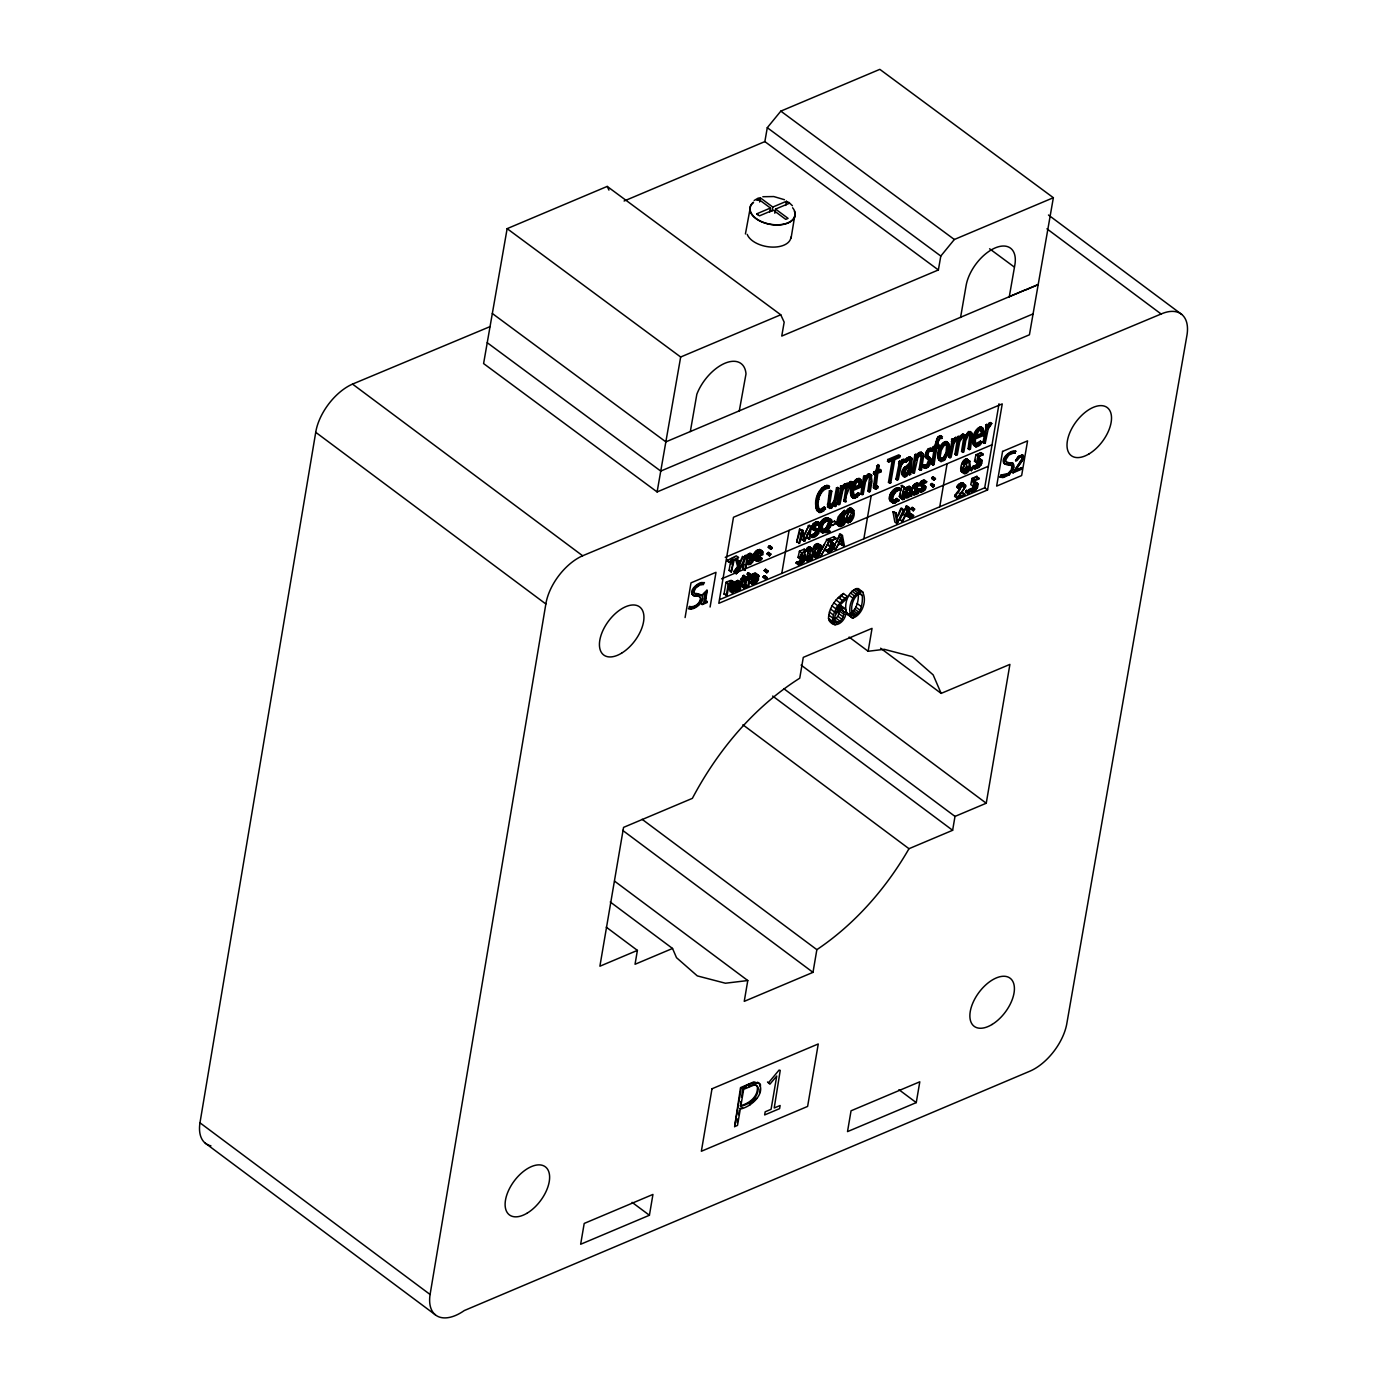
<?xml version="1.0" encoding="UTF-8"?>
<svg xmlns="http://www.w3.org/2000/svg" width="1387" height="1387" viewBox="0 0 1387 1387"><rect width="100%" height="100%" fill="white"/><g stroke="black" fill="none" stroke-linecap="round" stroke-linejoin="round"><path stroke-width="1.5" d="M740.069 1105.786C748.807 1103.861 758.325 1096.736 757.371 1086.871L755.898 1084.981L752.968 1084.703L756.608 1085.501L758.065 1087.391C759.036 1097.256 749.5 1104.381 740.779 1106.306L740.797 1101.538M982.239 460.779L978.476 458.005L981.649 459.912L981.996 463.223L978.858 467.54L974.593 468.737L972.374 467.09L977.61 464.004L978.546 459.27M804.911 556.239L800.611 554.627L804.911 556.239L805.448 558.493L803.732 562.099L800.507 564.578L798.236 564.682L796.017 563.018L796.537 562.082L799.831 561.198L802.31 557.262L804.512 558.909L802.033 562.845L798.236 564.682M835.113 544.606L831.454 541.849L835.113 544.606L834.038 548.749L828.837 552.442L825.698 550.535L829.495 548.697L831.975 544.762L834.176 545.299C834.662 549.183 829.131 553.881 826.219 549.599M975.911 484.011L974.472 481.514L978.13 484.271L977.54 487.53L974.922 490.738L971.854 492.09L968.715 490.2L973.639 487.288L974.524 482.728L977.194 484.965C977.679 488.848 972.131 493.547 969.218 489.264M832.113 505.666L834.107 502.354L833.986 505.614L835.217 506.532L836.361 505.666L838.875 488.172L836.534 487.721L834.02 500.932L830.397 505.596L828.698 504.712L828.906 499.857M1022.202 457.831L1021.803 456.202L1022.046 459.444L1013.047 472.811L1022.496 458.039M841.285 487.062L841.302 485.71L837.609 503.741L838.858 504.677L839.967 504.192L842.811 490.426L846.399 484.739L843.643 484.583L841.007 489.108L841.285 487.062L842.516 487.981L842.256 490.027L840.158 488.415M842.516 487.981L841.302 485.71M847.526 483.075L848.48 487.409C859.385 471.025 842.013 498.661 846.191 501.574L843.833 501.123L846.573 483.474L848.757 484.011L848.757 485.363M899.608 462.46L899.626 461.108L895.933 479.139L897.181 480.058L898.291 479.59L901.134 465.824L904.723 460.137L901.966 459.981L899.331 464.506L899.608 462.46L900.856 463.379L900.579 465.425L904.723 460.137M900.856 463.379L899.626 461.108M916.946 488.987L913.062 485.814L913.721 484.791L917.743 482.971L919.945 484.635L919.425 485.623C911.086 486.56 925.51 493.703 913.565 494.743L911.363 493.096L914.813 492.125L916.564 490.096M923.707 486.126L921.974 484.444L924.175 486.091C928.614 486.768 923.291 493.061 920.344 491.882L918.142 490.235L922.112 488.016L922.823 486.022M952.401 440.182L952.401 438.829L948.725 456.878L949.956 457.797L951.083 457.329L953.927 443.545L957.515 437.859L954.759 437.72L952.123 442.245L952.401 440.182L953.632 441.118L953.354 443.164L951.274 441.534M953.632 441.118L952.401 438.829M986.642 425.74L986.642 424.387L982.967 442.418L984.198 443.355L985.307 442.869L988.168 429.103L991.757 423.416L989 423.26L986.365 427.785L986.642 425.74L987.873 426.659L987.596 428.722L991.757 423.416M987.873 426.659L986.642 424.387M689.426 606.535C694.54 608.824 701.267 603.449 700.903 597.936L699.1 596.393L694.298 595.855L698.615 596.029L700.418 597.572C700.712 603.033 694.644 607.801 689.426 606.535C688.854 613.695 705.498 603.206 702.602 596.462C699.811 592.058 686.357 593.237 701.77 595.058M1012.839 463.241L1014.122 467.28L1009.095 474.909L1012.805 469.5L1013.672 464.645L1012.839 463.241L1007.083 462.443L1005.176 460.935C1004.899 456.011 1010.551 451.954 1015.024 453.168C1016.082 446.735 1000.842 456.462 1003.494 462.391C1004.396 466.24 1020.208 465.945 1004.292 463.709M818.365 532.4C818.278 529.019 812.262 531.897 811.499 527.91L812.869 524.182L815.591 522.171L818.105 521.72L820.306 523.367L819.769 524.355C814.828 523.714 812.435 531.238 818.85 529.973L818.833 533.336L814.81 537.064L811.828 537.445L809.627 535.798L814.082 533.822L816.163 530.753L818.365 532.4L816.284 535.469L813.545 536.578L810.164 534.741M859.541 493.599L855.918 496.251L852.155 494.57L854.687 495.315L858.31 492.68L859.541 493.599L857.443 496.962L853.594 498.297C846.937 493.772 851.895 479.902 859.021 478.411L861.5 481.67L861.154 487.097L853.178 490.461L851.947 489.542M852.866 497.864C850.162 491.778 853.196 480.89 860.269 479.33L861.5 481.67M981.701 442.072L978.078 444.707L975.321 443.961L980.453 441.135L981.701 442.072L979.586 445.435L975.737 446.77C969.097 442.21 974.038 428.375 981.181 426.884L983.712 431.6L983.314 435.57L975.321 438.933L974.09 438.015M975.737 446.77C971.403 441.395 975.442 429.259 982.412 427.803L983.712 431.6M751.251 582.869L753.557 576.819L756.713 574.877L758.481 575.258L758.446 579.835L755.221 583.684L752.274 584.308L749.049 581.222L752.274 584.308M1000.998 475.1L1008.141 473.452L1011.279 469.846L1011.99 466.119L1011.764 470.21L1008.626 473.817L1003.633 475.81L1000.998 475.1L1000.01 477.041L1002.87 477.613L1009.095 474.909M754.701 574.079L757.735 576.108L758.152 578.362L755.759 582.523L753.366 583.528L751.165 581.881L754.649 579.679L755.534 574.461M762.209 554.211L759.452 550.57L762.209 554.211L756.47 556.638L758.741 553.084L761.966 552.546M845.429 518.253L843.244 518.062L840.435 520.541L846.555 512.791L844.388 510.416L838.372 516.848L837.02 524.338C840.418 529.661 846.607 523.731 845.897 519.275L842.308 516.155L843.695 517.628L843.157 520.766M825.473 507.885L823.687 511.092L819.18 512.462C811.204 505.614 817.567 485.918 828.212 485.502L829.461 486.421L828.819 488.241C819.717 488.484 815.383 503.984 820.029 510.607L825.473 507.885L824.242 506.948L819.682 509.827L817.446 508.179L818.694 509.098M819.18 512.462C813.632 504.712 818.919 486.872 829.461 486.421M912.143 458.629L909.993 456.808L904.948 459.374L906.006 462.114L907.948 458.889L911.224 457.727L912.143 458.629L910.635 474.371L908.329 474.233L908.433 471.528L907.497 473.14M909.577 475.169L909.664 472.464L907.792 471.147L909.525 464.766M838.65 523.922L841.614 522.015L842.707 518.357L844.908 520.004L842.915 524.702L840.851 525.569L837.939 523.575L840.851 525.569M754.112 556.672C754.736 560.14 750.506 566.884 746.813 564.006L744.854 570.404L742.652 568.757L744.819 555.598L748.425 557.383L752.552 555.008L754.112 556.672L749.639 553.413L745.46 556.776L745.686 555.233M835.217 506.532L835.355 503.273L831.073 508.37L827.554 506.498L829.426 490.721L831.784 491.171L829.807 503.706L830.536 506.567L831.628 506.515L835.251 501.869L837.765 488.64L838.875 488.172M839.672 526.366C837.072 521.165 842.36 514.976 846.607 512.063M838.181 622.642L834.124 619.625L837.956 616.331L840.071 609.118L844.111 612.135L843.279 616.938L840.262 621.341L836.396 622.954L835.061 622.243C832.824 617.371 837.002 610.453 842.256 609.76L844.111 612.135M908.658 493.512L910.86 495.159L910.167 496.061L907.705 497.864L905.555 497.448C904.012 492.697 913.929 492.576 910.86 488.9L907.081 490.807L904.913 488.276L909.092 486.282L912.161 488.224L911.831 495.905L907.948 494.413M907.081 490.807L908.554 488.987L912.161 488.224M734.954 591.694C732.007 587.204 742.392 586.406 739.548 583.008L735.994 584.811L733.792 583.147L737.763 580.425L740.762 582.367L740.433 589.77L739.618 590.273L739.531 589.024L735.665 591.833L732.735 590.047M735.994 584.811L737.381 583.06L740.762 582.367M749.569 563.833L747.35 562.186L749.743 560.192L751.026 555.667L753.228 557.314L751.945 561.839L749.569 563.833L747.194 563.07L747.836 559.134L750.766 556.256L753.228 557.314M930.192 457.779L927.972 456.392C933.954 458.334 930.174 467.852 925.164 468.355L922.754 466.934L923.482 465.078L926.741 464.784L928.701 459.981L925.389 457.155L925.753 452.578L927.868 449.163L931.492 448.417M923.482 465.078L925.84 466.483L928.839 464.766L929.931 460.9L927.886 458.542M828.507 618.359C828.785 608.286 835.217 598.976 843.435 593.515L847.492 596.531L847.353 597.988L840.973 604.091L835.72 612.985L841.042 608.234L845.134 608.72C849.503 617.198 836.257 631.657 829.287 620.665L828.507 618.359L832.564 621.376L834.159 624.479M832.564 621.376C832.841 611.303 839.256 601.993 847.492 596.531M743.137 578.119L745.339 579.766L745.842 576.784L743.64 575.137L740.589 579.922L742.791 581.569L744.334 580.91L744.091 588.227L746.206 586.597L744.004 584.95M904.549 477.076L902.486 475.585C898.325 467.194 912.906 465.72 909.335 458.629L908.086 458.681L910.583 459.548C914.137 466.639 899.556 468.13 903.717 476.521L906.734 476.278L909.664 472.464M735.665 591.833L732.319 589.527C730.914 585.037 740.086 584.794 737.347 581.361L733.792 583.147M744.091 588.227L741.351 586.216L741.82 581.014M929.117 459.478L926.62 458.074L926.984 453.497L929.099 450.099L932.723 449.336L931.977 451.208L930.036 450.862L928.458 452.353L927.799 456.444M854.409 496.425L853.178 490.461M976.569 444.898L974.315 443.042L975.546 443.961L975.321 438.933M839.378 516.571L844.388 510.416M929.117 462.669L928.961 456.86M899.383 496.269L901.949 485.259L904.168 486.906L902.538 496.841L903.977 499.389L902.243 499.441L899.383 496.269L902.243 499.441M901.585 497.916L904.168 486.906M903.422 471.528L904.532 473.903C907.358 477.978 911.224 468.442 910.756 465.703L906.561 468.511L904.532 473.903M844.44 518.201C842.152 512.531 853.508 502.094 851.774 513.173M940.785 461.507C934.231 456.878 939.103 442.713 946.489 441.603L948.049 444.135L947.928 448.989L949.159 449.925L948.205 453.688L944.772 459.825L940.785 461.507C936.606 456.046 940.507 443.597 947.72 442.522L949.297 445.054L949.159 449.925M946.974 444.325L943.923 445.608L941.201 450.532L940.195 456.479L941.53 459.721L944.564 458.438L947.304 453.48L948.309 447.533L945.726 443.407L947.91 445.435M940.577 458.594L939.346 457.675L940.282 458.802L943.333 457.519L946.055 452.561L946.68 444.516M804.113 556.88C809.436 529.036 821.017 569.849 804.356 558.441L807.407 561.267M840.349 486.109L841.58 487.028L838.858 504.677M846.573 483.474L847.821 484.41L845.082 502.042M843.435 593.515L840.054 597.641M860.373 485.935L859.142 485.017L858.813 480.682L860.356 482.399L860.373 485.935L853.508 488.831L856.611 482.329L860.044 481.601M898.672 461.507L899.903 462.426L897.181 480.058M951.465 439.228L952.696 440.147L949.956 457.797M982.516 434.408L981.285 433.49L980.956 429.138L982.516 430.872L982.516 434.408L975.65 437.304L978.754 430.802L982.187 430.074M985.689 424.786L986.937 425.705L984.198 443.355M742.045 584.915L742.704 580.633M758.152 558.233L759.747 556.326L761.879 558.805C758.758 565.688 747.766 553.76 757.111 561.111M961.815 466.708L961.815 469.864M805.032 556.222L805.188 554.557M761.966 557.973L757.718 560.088L756.279 558.926L756.279 557.453L762.954 554.644C763.7 546.114 751.91 556.43 755.95 560.729M869.146 491.882L870.273 491.414L871.99 481.324L871.123 474.683L868.47 475.533L865.627 479.833L864.396 478.914L864.708 475.828L863.633 476.278L860.807 493.963L863.165 494.413L865.575 481.532L867.829 477.579L870.238 476.521L871.157 479.087L869.146 491.882L867.915 490.963L869.701 476.4L870.949 477.336M865.627 479.833L865.939 476.764L864.708 475.828M894.84 503.134C884.23 502.285 891.13 487.166 898.915 487.669L901.134 489.316L900.7 490.287C892.344 488.761 889.032 508.058 899.019 500.1L896.817 498.453C893.817 501.817 887.559 498.904 894.84 503.134L899.019 500.1M893.055 503.048C888.547 498.21 895.17 489.316 901.134 489.316M922.182 455.716L920.257 455.04L917.847 457.745L914.414 472.794L912.057 472.343L914.883 454.659L915.94 454.225L915.628 457.294L918.471 452.994L921.124 452.145L923.291 454.069L923.586 456.288L921.505 469.794L920.379 470.262L919.148 469.343L921.159 456.548L920.24 453.982L922.39 457.467L920.379 470.262M915.94 454.225L917.171 455.144L916.859 458.213L919.72 453.913L922.355 453.064L923.291 454.069M958.521 439.194L959.752 440.112L960.064 437.044L958.833 436.125L957.776 436.576L954.949 454.242L956.18 455.161L957.307 454.693L959.717 441.812L961.937 437.876L964.121 436.87L964.867 439.194L962.769 452.387L961.52 451.468L963.636 438.275L962.873 435.951L964.121 436.87M874.035 488.397L876.671 487.253L876.844 485.693L878.075 486.612L876.307 489.299L873.446 487.409L875.405 472.811M821.988 531.377C813.58 530.181 823.531 513.363 829.287 519.033M829.894 531.204L829.391 532.313C802.137 535.746 846.122 501.713 826.756 531.828L829.894 531.204L825.889 528.152L821.555 530.458L823.774 532.105C844.076 521.044 815.989 514.56 823.774 532.105M825.889 528.152L828.559 522.726L827.467 518.859M875.266 489.316L874.556 486.75L876.636 473.73L874.694 474.562L873.446 473.643L873.723 472.013L875.682 471.199L877.867 464.506L879.098 465.425L878.04 471.649L876.792 470.713L877.503 466.569M971.455 432.397L968.958 433.16L965.924 437.911L964.693 436.992L968.872 431.53L972.252 433.611L970.467 449.145L969.34 449.613L968.109 448.695L969.929 434.322L969.322 433.316L967.138 434.183L971.16 435.241L969.34 449.613M803.298 536.457L809.228 525.084L811.43 526.731L809.21 539.214L807.009 537.567L807.459 533.284M809.21 539.214L810.372 528.534L804.807 541.069L801.963 539.682L800.871 534.03M829.617 508.509L828.975 501.609L830.674 491.639L831.784 491.171M878.075 486.612C875.873 489.143 873.394 485.398 874.677 483.196M876.099 487.496L877.763 473.262L880.901 471.944L881.161 470.314L879.93 469.395L876.792 470.713M858.31 492.68L859.333 495.28M980.453 441.135L981.493 443.753M865.939 476.764L864.881 477.197L862.055 494.882M900.527 493.581L900.562 496.702L903.977 499.389M917.171 455.144L916.113 455.595L913.287 473.262M960.064 437.044L959.006 437.494L956.18 455.161M748.425 557.383L747.68 558.424L747.905 556.88L747.038 557.245L744.854 570.404M791.093 238.079L794.942 214.673M210.928 1145.835A42.876 23.475 -53.3 0 1 199.971 1122.811L315.733 432.311A42.876 23.475 -53.3 0 1 352.523 384.095L490.166 326.569M430.091 1294.487L545.854 603.986A42.876 23.475 -53.3 0 1 582.644 555.771L1161.127 313.999A42.876 23.475 -53.3 0 1 1187.029 334.804L1066.95 1022.843A42.876 23.475 -53.3 0 1 1030.177 1071.059L464.281 1310.559A42.876 23.475 -53.3 0 1 430.091 1294.487L199.971 1122.811M685.091 617.562L691.003 582.852L716.004 572.311L710.092 607.021M606.258 927.157L637.396 950.39L635.038 964.277L672.539 948.465L676.509 957.671L697.297 975.893L725.418 983.227L747.784 980.54L744.247 1001.362L812.99 972.356L816.856 949.662C854.895 924.106 886.189 888.304 908.988 848.705L952.626 830.293L955.002 816.406L986.244 803.229L1009.909 664.39L941.149 693.396L880.589 648.214M701.943 604.368L703.989 602.582L705.792 592.006L704.319 602.808L701.943 604.368L706.867 601.369L707.023 602.599L702.273 604.611M707.179 601.611L704.995 602.149L706.902 590.203M705.307 602.391L707.214 590.446L703.174 594.139L703.937 594.832L706.104 592.232M730.706 560.799L729.077 570.438L731.278 572.085L734.156 560.123L738.508 557.487L736.306 555.84L726.823 560.643L729.025 562.29L733.255 560.504L731.036 558.857M729.025 562.29L738.508 557.487M732.232 593.22L731.868 589.579L730.689 588.903L728.054 589.926L727.117 595.387L724.031 594.104L726.042 582.297C738.335 576.142 731.244 587.932 733.099 592.856L730.03 591.573L730.013 589.371M730.966 564.266L731.625 560.4M726.233 595.751L728.244 583.944L732.457 582.107L734.26 582.817M731.278 572.085L733.255 560.504M737.971 583.268L740.19 584.915L737.849 583.338M740.034 585.782C731.105 589.198 739.098 593.809 740.034 585.782L737.832 584.135M744.264 564.353L742.652 568.757M742.791 581.569L745.842 576.784M745.669 584.967L748.009 576.073L750.211 577.72L748.755 586.25L745.669 584.967L748.755 586.25M747.662 579.506L745.599 577.079L747.662 579.506L745.2 580.546L744.247 586.562L746.206 586.597M747.87 586.632L749.327 578.084L753.557 574.322M649.411 1215.255L652.948 1194.432L584.204 1223.438L580.65 1244.26L649.411 1215.255L632.108 1202.356M781.783 573.42L789.099 530.371M829.565 496.009L830.553 490.235M836.673 492.992L837.644 487.253M830.206 523.766L832.408 525.413L836.76 522.778L834.541 521.131L831.749 522.31M834.402 521.997L834.541 521.131M839.378 499.441L840.037 495.61M759.712 1083.663L753.852 1081.877L740.502 1087.651L734.642 1126.625L737.52 1125.412L740.294 1109.08C750.575 1107.034 765.745 1094.256 759.018 1083.143L760.648 1085.119M836.76 522.778L832.408 525.413M734.642 1126.625L741.195 1088.171L749.795 1083.784L758.238 1082.727L757.545 1082.207M844.874 485.537L845.168 483.82M737.173 1122.846L737.867 1118.772M738.56 1114.68L739.254 1110.606M741.525 1097.29L742.964 1088.795L746.691 1086.975M740.779 1106.306L743.675 1089.315L753.661 1085.223M843.833 501.123L845.619 496.823M862.853 488.103L863.46 484.514M869.718 486.456L870.412 482.416M863.858 538.78L871.192 495.748M874.694 474.562L873.723 472.013M875.284 479.59L876.22 474.146M873.446 473.643L876.913 472.117L879.098 465.425M879.93 469.395L880.901 471.944M889.708 483.213L893.644 460.051L888.599 462.183L887.645 459.548L898.828 454.832L900.059 455.751L899.764 457.485L894.736 459.6L890.801 482.745L889.708 483.213L888.478 482.295L892.413 459.132M888.599 462.183L887.645 459.548M890.645 475.516L891.356 471.303M941.149 693.396L933.156 674.88L912.369 656.658L884.247 649.324L868.141 651.266L872.042 628.363L803.281 657.369L799.744 678.191C753.765 707.249 717.668 750.54 692.373 798.357L623.561 827.38L599.895 966.219L637.396 950.39M903.492 459.201L900.804 463.05M911.103 493.564L911.398 491.778C908.606 491.275 903.96 498.731 908.832 496.494C913.339 493.859 908.416 490.166 906.613 494.847L908.832 496.494M920.951 464.836L921.991 458.785M934.405 447.914L931.648 464.073L932.896 464.992L935.636 448.833L934.006 449.527L933.052 446.995C937.283 445.435 934.959 434.998 941.218 435.917M933.815 457.537L934.491 453.497M932.775 448.608C937.387 448.903 939.45 431.929 941.894 438.431L940.594 438.465C936.971 439.194 938.843 448.192 935.809 445.816M932.896 464.992L934.006 464.524L936.762 448.365L939.571 447.186L938.618 444.638L939.571 447.186M939.762 506.758L947.096 463.726M950.164 454.485L950.823 450.654M957.29 446.597L957.897 443.008M962.647 451L963.289 447.238M990.509 422.498L990.214 424.214L989 423.26M719.922 599.513L984.701 487.808L999.021 403.773M987.579 489.94L1002.246 403.877L733.48 517.264L718.813 603.328L987.579 489.94L984.701 487.808M916.252 1102.613L919.806 1081.791L851.046 1110.796L847.509 1131.619L916.252 1102.613L898.949 1089.697M960.567 317.467L966.132 285.41A33.635 18.326 -53.6 0 1 995.294 247.874A33.635 18.326 -53.6 0 1 1014.851 264.969L1009.251 296.922M1053.357 197.717L954.343 239.5L940.802 256.058L938.375 269.962L781.748 336.087L784.175 322.165L780.742 314.78L607.211 186.413L507.139 228.647L483.595 363.567L657.109 491.934L1029.431 334.787L1053.357 197.717L879.826 69.35L780.829 111.133L767.288 127.691L764.861 141.595L624.098 201.011M657.109 491.934L680.67 357.014L780.742 314.78M492.333 313.497L665.864 441.864L690.327 431.548L696.846 394.22A35.056 19.193 -53.3 0 1 725.124 363.169A35.056 19.193 -53.3 0 1 745.998 373.901L739.288 410.864M759.608 201.982L760.336 197.838L757.995 198.826L770.444 208.033L769.733 212.176M772.056 211.188L772.784 207.062L786.446 201.288L787.868 202.346M774.813 213.234L775.541 209.09L789.203 203.334L786.446 201.288L785.718 205.432M690.327 431.548L1038.204 284.456M745.426 233.952L750.124 208.483M804.512 558.909L804.044 557.21L800.247 559.065L798.045 557.418L799.415 551.194L804.217 549.165L808.014 551.974L806.558 560.105M800.247 559.065L801.634 552.841L806.436 550.83L802.327 553.448L801.513 557.071L802.83 556.274M834.176 546.409L831.975 544.762L829.929 546.582L827.71 544.918L829.097 538.711L833.899 536.682L836.101 538.329L831.992 540.947L831.194 544.571L834.575 543.756M829.929 546.582L831.298 540.358L836.101 538.329M976.725 484.375L972.946 486.23L970.727 484.583L972.096 478.376L976.916 476.348L978.806 479.018L975.009 480.613L974.194 484.236L976.691 483.161L978.13 484.271M972.946 486.23L974.315 480.023L979.118 477.995M972.928 466.101C975.98 470.453 981.736 465.529 981.25 461.524L978.979 461.073L976.725 462.877L974.506 461.23L975.945 454.763L981.06 452.613L983.262 454.26L978.893 457.017L978.06 460.796L981.649 459.912M971.992 482.589L972.807 478.966L976.916 476.348M976.725 462.877L978.147 456.41L983.262 454.26M804.183 541.329L802.345 531.914L799.762 543.201L796.658 541.918L799.571 529.14L802.882 530.337L804.703 539.924L811.43 526.731M798.877 543.565L801.79 530.788L802.882 530.337M799.71 532.14L796.658 541.918M819.821 526.401L821.711 521.963M808.742 547.206C813.996 548.975 812.851 554.904 810.719 558.597C810.199 562.533 803.038 557.747 806.783 558.649C810.736 557.418 812.071 543.981 806.887 549.703M817.845 557.245C804.183 554.263 831.801 532.053 817.845 557.245L814.949 555.216L817.862 550.795L818.347 545.576L820.567 547.224C819.145 569.103 809.28 546.114 820.567 547.224M848.896 521.789C844.562 519.934 853.751 514.906 850.872 509.965L853.092 511.612C851.635 534.394 841.094 510.503 853.092 511.612M962.439 470.973L965.924 468.147L967.12 460.917L969.34 462.565C967.883 485.346 957.342 461.472 969.34 462.565M855.155 615.707L851.115 612.69C857.305 608.46 858.83 599.617 858.276 592.613L862.315 595.63C862.766 602.652 861.431 613.123 853.959 615.984L850.3 613.678M819.197 548.663C811.378 571.097 808.881 536.214 821 545.663M939.97 449.613L939.19 452.699L940.438 453.618M760.128 1088.986L760.059 1092.505M904.549 496.477L903.353 495.8C903.128 492.212 908.658 487.166 911.571 490.738M730.377 587.03L729.51 586.441L732.111 582.471M803.905 550.188L804.217 549.165M833.57 537.705L833.899 536.682M1022.895 458.82L1023.346 456.011L1022.306 460.796L1014.833 470.904L1023.207 459.045M976.691 455.369L981.06 452.613M913.062 485.814C912.559 489.628 923.551 491.778 914.068 493.755L911.866 492.108L914.657 491.449L916.044 488.883M916.478 483.855L913.842 485.693L920.847 490.894C928.007 489.923 923.395 486.265 919.494 484.704L921.436 481.029L924.505 480.127L926.724 481.774L922.823 484.479L924.175 486.091M693.881 607.818L698.407 604.819L702.568 598.733M727.984 586.666L731.244 582.956L730.793 581.413L728.574 581.76M732.995 583.06L729.007 584.326L728.175 589.146L733.099 585.73L733.446 583.598L730.793 581.413M920.396 483.474L923.257 480.994M694.748 593.723L693.621 592.388C693.379 587.117 698.892 584.048 703.469 584.603C704.527 578.188 689.287 587.915 691.94 593.844L693.223 595.508L691.94 593.844M693.621 592.388L695.58 588.209L699.585 585.21M1013.325 463.605L1006.321 462.27L1005.644 459.912L1008.921 455.023L1013.221 453.15M812.401 526.384L816.562 522.708M1012.753 472.586L1022.236 467.766L1021.803 469.135L1013.047 472.811M915.229 489.698L915.923 486.438L919.945 484.635M921.696 486.352L923.655 482.676L926.724 481.774M692.425 594.208C692.13 588.001 698.441 582.523 704.475 582.783M1004.777 464.073L1003.997 462.755C1003.685 456.548 1010.013 451.07 1016.03 451.347M814.152 530.267L815.088 525.829L820.306 523.367M962.023 486.005L962.387 484.947L964.901 486.82L964.537 487.895L957.117 498.262L954.603 496.39L955.175 494.847L962.023 486.005L964.537 487.895M961.954 493.287L962.318 492.246L964.832 494.119L964.485 495.159L957.117 498.262M899.903 464.905L899.071 467.28L900.319 468.199M762.642 551.523C759.088 546.617 753.574 552.217 753.124 556.378L755.343 558.025M738.855 589.891L736.15 588.036L737.537 585.834L739.756 587.481M890.645 495.419L891.078 494.24M1021.699 454.763L1023.051 455.317L1018.717 455.959L1015.579 460.588L1018.838 456.982L1022.098 456.41M1015.579 460.588L1016.862 460.692L1021.057 456.046M813.84 549.027L815.053 546.253M1015.873 460.813L1017.711 457.381L1021.994 454.988M924.002 467.87L924.713 466.015M962.318 464.541L963.063 462.617M831.819 547.102L832.373 542.109M944.512 457.693L946.974 452.751L948.205 453.688M975.685 484.965L972.72 489.091M818.347 496.182L819.197 494.067M979.794 461.576L976.639 465.893L972.374 467.09M964.832 494.119L958.59 496.754L965.872 486.49L962.821 482.867L959.405 483.699L957.377 485.883L956.805 487.27L960.168 489.022C960.203 487.114 964.606 483.768 964.901 486.82M904.341 494.257L907.219 491.102M959.319 489.16L961.919 485.571L964.433 484.548L965.837 485.415M842.256 490.027L846.399 484.739M863.251 592.405L858.189 588.591C847.734 589.527 842.481 606.812 847.804 614.666L853.196 617.926C862.558 614.684 867.499 599.496 862.229 591.608C851.791 592.544 846.538 609.829 851.843 617.7L853.196 617.926M953.354 443.164L957.515 437.859M966.583 468.39L967.485 466.275M853.542 510C848.15 508.665 844.839 518.981 847.821 522.674C853.751 522.153 857.201 510.485 850.803 507.954M962.457 462.322C961.208 464.593 958.66 472.499 963.393 471.857L965.595 473.504C974.298 470.609 969.149 451.937 962.457 462.322L964.658 463.969C963.428 466.24 960.862 474.146 965.595 473.504M897.008 517.212L900.752 508.457L903.96 509.688L897.042 523.697L894.84 522.049L892.951 511.751L896.141 512.982L897.718 522.362L903.96 509.688M836.448 542.334L839.586 535.105L840.522 540.618L842.741 542.265L838.65 543.999L841.788 536.752L842.741 542.265M902.972 514.282L906.11 507.035L907.046 512.549L909.265 514.196L905.174 515.929L908.312 508.682L909.265 514.196M898.343 515.808L901.741 508.023M747.264 573.975L748.581 572.883L750.8 574.53L749.569 576.108L747.264 573.975L750.038 576.108M804.183 535.833L808.153 526.887M834.072 546.079L840.227 533.822L842.429 535.486L844.423 545.889L841.25 544.658L844.423 545.889M834.159 547.64L833.188 548.056L835.407 549.703L842.429 535.486M909.976 518.235L909.387 514.924L904.757 516.866L902.885 521.217L899.712 519.986L906.751 505.77L908.953 507.417L910.947 517.819L907.774 516.588L910.947 517.819M901.914 521.633L908.953 507.417M898.915 487.669L897.216 488.744M764.306 570.525L765.728 569.346L767.947 570.993L766.647 572.675L764.306 570.525L766.647 572.675M763.214 576.905L764.653 575.744L766.855 577.391L765.555 579.072L763.214 576.905L765.555 579.072M766.526 572.172L767.947 570.993M765.433 578.57L766.855 577.391M910.982 508.63L912.403 507.469L914.622 509.116L913.322 510.797L910.982 508.63L913.322 510.797M909.889 515.028L911.311 513.866L913.53 515.513L912.23 517.195L909.889 515.028L912.23 517.195M913.201 510.277L914.622 509.116M912.109 516.675L913.53 515.513M965.543 491.553L966.964 490.391L969.166 492.038L967.866 493.72L965.543 491.553L968.369 493.737M969.166 492.038L967.866 493.72M768.277 547.033L769.802 545.802L772.004 547.449L770.617 549.217L768.277 547.033L771.155 549.235M767.15 553.69L768.658 552.459L770.877 554.106L769.49 555.875L767.15 553.69L769.49 555.875M772.004 547.449L770.617 549.217M769.352 555.337L770.877 554.106M931.665 478.099L933.191 476.868L935.393 478.515L934.023 480.283L931.665 478.099L934.023 480.283M930.538 484.757L932.047 483.526L934.266 485.173L932.879 486.941L930.538 484.757L933.416 486.958M933.884 479.746L935.393 478.515M968.386 435.119L965.803 440.633L963.878 451.919L962.769 452.387M969.01 468.529L970.519 467.298L972.738 468.945L971.351 470.696L969.01 468.529L971.351 470.696M971.212 470.176L972.738 468.945M742.548 556.516L738.421 565.237L736.653 558.996L735.647 559.429L737.641 566.555L733.931 571.409L736.22 573.785L739.652 570.005L745.79 557.73L742.548 556.516L745.79 557.73M744.767 558.163L740.623 566.884L738.855 560.643L736.653 558.996M911.103 515.08L911.311 513.866M965.664 492.056L966.964 490.391M768.415 547.57L769.802 545.802M864.396 478.914L868.297 473.955L872.059 475.689M959.752 440.112L963.636 435.189L965.196 435.449L965.924 437.911M740.173 563.001L742.738 557.799M827.814 526.696L828.871 524.546M688.94 608.858L689.928 606.899M1000.512 477.405L1001.483 475.464M736.22 573.785L739.843 568.202L737.849 561.076L735.647 559.429M913.565 494.743L914.068 493.755M920.344 491.882L920.847 490.894M755.776 579.09C760.527 571.981 750.852 571.929 749.639 577.755L751.841 579.402M811.828 537.445L812.366 536.388M820.185 551.506L827.311 539.04L829.53 540.687L820.619 556.603L829.53 540.687M821.954 549.408L824.641 544.224M701.649 584.603L703.972 582.419M738.473 566.468L734.018 572.137M827.9 552.182L828.42 551.246M970.917 491.848L971.437 490.911M1015.544 450.983L1015.024 453.168M818.105 521.72L817.55 522.708L819.769 524.355M974.593 468.737L975.13 467.748M751.286 558.736L748.2 562.498M852.624 482.104L849.867 481.965L848.064 484.548L849.295 485.467M837.956 520.35L838.702 519.085M808.014 551.974L810.147 549.304L812.834 549.113M964.658 463.969L966.93 461.177L969.79 460.952M905.312 475.256C901.082 473.713 907.67 474.406 907.792 471.147M815.747 533.041L816.631 531.689M964.693 436.992L963.965 434.53L962.405 434.252L959.405 437.373L960.654 438.292M923.343 487.236L921.592 489.264L918.142 490.235M904.081 469.413L905.33 467.592M891.668 493.113L894.892 489.68M855.38 481.41L852.988 485.571L854.236 486.508M958.07 486.074L960.515 483.907M802.154 559.602L799.189 562.481M847.353 510.693L849.763 508.838M848.705 485.034L850.768 483.005L851.999 483.924M953.597 440.789L955.643 438.76L956.874 439.679M808.257 558.32L808.985 557.383M848.844 519.657L849.624 518.669M965.109 470.609L965.872 469.621M837.02 524.338L839.568 524.581L842.256 522.362M956.076 494.882L959.613 490.513M753.002 582.037L755.187 579.974M926.828 466.188L928.128 464.628L929.359 465.547M706.85 590.359L703.174 594.139M768.519 1082.744L779.078 1070.088L780.24 1070.383L774.223 1107.988L780.135 1105.491L779.598 1108.646L764.636 1114.94L765.173 1111.802L771.085 1109.305L776.755 1076.017L769.889 1084.183L767.514 1081.981M705.792 592.006L703.937 594.832M827.103 527.753L824.537 530.181L825.976 530.059M750.142 1104.78L749.448 1104.26L757.042 1098.175M798.045 557.418L799.293 556.274M974.506 461.23L975.841 460.033M831.194 547.969L828.871 549.98M905.503 475.36L906.509 474.406M823.358 488.155L821.225 490.443L822.474 491.362M815.088 533.77L809.627 535.798M906.006 462.114L909.317 459.6M839.083 517.732L840.019 516.97M764.428 571.028L765.728 569.346M763.353 577.425L764.653 575.744M866.598 476.66L867.777 475.741M908.329 474.233L910.635 474.371M944.304 443.511L942.692 444.69L943.923 445.608M896.817 498.453L893.731 501.14L890.159 500.95M756.782 559.811L754.58 558.163L759.747 556.326M734.59 586.007L735.977 585.037M988.81 425.046L989.885 424.318M904.879 489.16L906.474 488.068M754.181 200.491L758.238 198.081M876.844 485.693L874.868 486.577M757.77 550.656L754.251 554.991L759.989 552.563M828.386 507.59L831.004 506.758L832.235 507.677M747.42 555.285L748.564 554.609M741.351 586.216L743.952 585.695L746.171 587.342M811.811 549.685C807.806 550.084 805.726 557.921 808.43 560.435M734.555 589.111L737.607 590.307M824.207 519.484L826.028 518.721M827.71 544.918L830.414 546.322M971.888 489.646L968.715 490.2M758.169 214.881L756.747 213.823L770.444 208.033M1009.303 296.662L1025.496 289.831M1033.072 313.913L660.749 471.077L487.236 342.71M1025.444 290.074L1038.169 284.716M887.351 461.264L900.059 455.751M841.58 487.028L842.533 486.629M847.821 484.41L848.757 484.011M878.04 471.649L881.161 470.314M899.903 462.426L900.856 462.027M937.04 446.753L939.849 445.556M952.696 440.147L953.649 439.748M986.937 425.705L987.873 425.306M853.993 487.184L859.142 485.017M976.136 435.657L981.285 433.49M837.609 503.741L838.736 503.273M860.807 493.963L863.165 494.413M867.915 490.963L870.273 491.414M888.478 482.295L890.801 482.745M895.933 479.139L897.06 478.671M912.057 472.343L914.414 472.794M919.148 469.343L921.505 469.794M931.648 464.073L934.006 464.524M948.725 456.878L949.835 456.392M954.949 454.242L957.307 454.693M968.109 448.695L969.218 448.226M982.967 442.418L985.307 442.869M725.262 557.314L992.034 444.759M731.955 558.476L734.746 557.297M737.849 561.076L738.855 560.643M754.077 555.806L760.735 552.997M729.077 570.438L729.978 570.057M801.963 539.682L804.807 541.069M807.009 537.567L810.112 538.832M721.604 578.83L988.359 466.275M892.951 511.751L896.141 512.982M745.339 579.766L747.801 578.726M837.8 541.762L840.522 540.618M902.556 515.218L907.185 513.277L909.387 514.924M959.197 493.564L962.318 492.246M1014.538 470.678L1021.942 467.54M1014.833 470.904L1022.236 467.766M704.995 602.149L706.867 601.369M724.031 594.104L724.916 593.74M899.712 519.986L900.683 519.57M835.407 549.703L838.251 544.935L842.863 542.976L843.452 546.305M739.6 1108.56L742.582 1107.606M751.494 1085.154L748.547 1086.073L749.257 1086.593M1000.01 477.041L1005.454 476.365M851.635 496.945L855.502 498.072M727.915 587.412L728.955 587.29M938.843 460.085L941.426 460.432M845.602 521.027L847.145 520.905M825.698 550.535L827.97 550.431M806.645 559.516L805.206 559.62M796.017 563.018L798.305 562.931M817.047 510.867L821.589 512.288M907.566 487.461L909.265 487.721M922.754 466.934L926.516 468.112M899.712 497.465L902.001 496.823L904.22 498.47M956.805 487.27L960.168 489.022M762.833 196.729L773.79 196.555L784.47 199.711M751.355 582.731L749.587 582.332M749.639 553.413L751.893 555.025M747.368 574.461L748.581 572.883M922.026 485.467L919.494 484.704M750.8 574.53L749.569 576.108M815.175 529.054L811.95 528.62M914.484 488.328L913.01 488.051M931.804 478.636L933.191 476.868M930.677 485.277L932.047 483.526M767.288 554.211L768.658 552.459M815.677 529.574L812.782 527.649L818.85 529.973M911.103 509.15L912.403 507.469M934.266 485.173L932.879 486.941M688.455 608.477L691.315 609.066M754.909 559.464L753.73 559.082M830.12 621.463L835.234 624.843M1010.169 464.576L1012.475 466.5M757.735 576.108L755.759 575.986L753.436 577.928L752.118 582.228L753.366 583.528M692.72 595.144L694.783 596.219M844.908 520.004L843.903 518.825L841.857 519.674L840.175 521.997L840.141 525.222M845.134 608.72L839.395 604.767L843.452 607.783M973.778 445.418L976.621 446.822M929.203 457.329L925.216 454.555M989.59 248.776L1013.88 266.737M780.829 111.133L954.343 239.5M767.288 127.691L940.802 256.058M764.861 141.595L938.375 269.962M760.336 197.838L772.784 207.062M775.541 209.09L788.093 218.383L785.753 219.371L773.183 210.061L759.469 215.852L756.747 213.823M507.139 228.647L680.67 357.014M967.068 458.906L968.23 461.767M1048.468 215.02L1181.707 314.416M1046.942 228.82L1161.127 313.999M989.989 422.619L991.22 423.538M988.064 424.353L989.295 425.272M987.18 425.861L989.07 427.265M985.498 427.092L988.168 429.103M981.181 426.884L983.002 428.236M982.169 428.08L983.418 429.016M979.465 427.057L980.713 427.976M982.412 429.207L983.643 430.126M978.424 427.647L979.655 428.583M981.268 429.953L982.516 430.872M977.419 428.548L978.65 429.467M981.441 431.53L982.689 432.449M976.448 429.727L977.679 430.646M982.065 434.651L983.314 435.57M975.512 431.201L976.743 432.12M977.35 432.848L976.101 431.929L975.148 434.044L976.379 434.963M974.662 432.9L975.893 433.819M972.252 433.611L970.207 431.478M973.951 434.738L975.182 435.657M968.872 431.53L970.102 432.449M967.727 432.241L968.958 433.16M969.322 433.316L970.571 434.235M971.264 435.015L972.495 435.934M969.929 434.322L971.16 435.241M973.379 436.714L974.61 437.633M968.265 433.351L969.496 434.27M966.652 433.385L967.883 434.322M970.068 436.211L971.316 437.13M978.598 442.765L979.846 443.684M972.928 438.847L974.159 439.766M965.629 434.963L966.878 435.899M973.865 441.031L975.096 441.95M978.355 444.499L979.586 445.435M966.028 435.778L967.259 436.697M972.703 440.65L973.934 441.569M976.829 443.788L978.078 444.707M963.289 434.114L965.196 435.449M964.433 435.483L965.664 436.402M962.405 434.252L963.636 435.189M972.668 442.228L973.917 443.146M976.413 445.608L977.644 446.527M961.347 434.911L962.595 435.83M963.462 436.697L964.711 437.616M972.842 443.545L974.09 444.464M961.867 436.055L963.098 436.974M973.223 444.638L974.454 445.556M963.636 438.275L964.867 439.194M960.359 435.951L961.59 436.87M957.776 436.576L959.006 437.494M980.713 453.67L982.932 455.317M959.492 438.725L960.723 439.644M955.747 437.061L956.978 437.997M954.759 437.72L957.221 439.592M975.945 454.763L978.147 456.41M953.823 438.795L955.816 440.425M952.938 440.303L954.828 441.707M977.228 458.317L981.25 461.524M979.049 461.021L981.25 462.669M978.546 462.582L980.748 464.229M978.893 463.466L981.094 465.113M940.646 435.587L942.466 436.836M975.026 460.969L977.228 462.617M939.727 435.778L940.958 436.697M951.863 445.019L953.094 445.938M977.61 464.004L979.829 465.651M946.489 441.603L948.413 443.008M940.663 437.512L941.894 438.431M945.622 441.499L946.853 442.418M947.702 442.956L948.933 443.875M939.346 437.529L940.594 438.465M976.431 465.13L978.633 466.795M938.115 436.94L939.363 437.859M944.599 441.777L945.83 442.696M948.049 444.135L949.297 445.054M966.392 458.82L970.189 461.646M948.205 445.522L949.436 446.458M943.524 442.384L944.755 443.303M975.165 465.876L977.367 467.523M965.577 459.045L967.779 460.692M974.281 466.188L976.483 467.835M964.711 459.53L966.93 461.177M973.57 466.24L975.772 467.887M936.762 438.968L938.011 439.887M942.484 443.285L943.732 444.204M947.078 446.614L948.309 447.533M938.583 440.841L937.335 439.922L936.554 442.176L937.803 443.094M963.913 460.241L966.115 461.888M973.362 467.332L975.581 468.979M941.513 444.481L942.744 445.4M963.15 461.177L965.369 462.825M946.836 449.475L948.067 450.394M969.981 467.28L972.183 468.927M935.67 441.846L936.901 442.782M940.577 445.955L941.825 446.891M969.357 467.783L971.559 469.43M966.618 466.344L968.837 467.991M939.745 447.637L940.993 448.556M946.055 452.561L947.304 453.48M965.924 468.147L968.126 469.794M934.821 445.608L936.069 446.527M946.281 454.52L947.512 455.439M934.717 446.285L935.948 447.203M939.051 449.388L940.299 450.307M965.369 469.17L967.589 470.817M976.587 477.371L978.806 479.018M935.531 447.446L936.762 448.365M944.824 455.352L946.073 456.288M964.797 469.968L966.999 471.632M933.052 446.995L934.283 447.914M964.19 470.574L966.392 472.221M963.549 470.956L966.479 473.002M962.058 470.557L965.144 472.759M938.097 453.15L939.346 454.069M972.096 478.376L974.315 480.023M930.59 447.966L932.723 449.336M943.333 457.519L944.564 458.438M960.948 470.765L964.763 473.73M961.33 471.545L964.069 473.626M975.373 481.774L977.592 483.422M929.29 448.226L930.521 449.163M943.541 458.906L944.772 459.825M929.931 449.752L931.977 451.208M941.721 458.716L942.952 459.634M973.83 482.607L977.194 484.965M927.868 449.163L929.099 450.099M937.82 456.618L939.068 457.537M942.501 459.808L943.732 460.727M928.805 449.943L930.036 450.862M940.282 458.802L941.53 459.721M974.992 484.427L977.194 486.074M937.976 458.022L939.207 458.941M940.403 460.692L941.634 461.628M974.524 485.935L976.725 487.583M926.655 450.688L927.903 451.625M938.323 459.201L939.554 460.137M928.458 452.353L927.209 451.434L926.655 452.595L927.903 453.514M974.836 486.768L977.037 488.415M973.639 487.288L975.841 488.935M925.753 452.578L926.984 453.497M973.501 488.415L975.702 490.062M972.512 488.363L974.732 490.01M929.567 457.693L930.798 458.612M971.333 489.074L973.535 490.721M929.81 458.906L931.058 459.843M961.902 482.676L964.433 484.548M970.484 489.351L972.703 490.998M925.112 456.046L926.36 456.964M969.825 489.403L972.044 491.05M919.546 452.335L920.777 453.272M960.688 482.988L963.219 484.861M927.019 458.265L929.689 460.051M925.389 457.155L927.244 458.82M929.689 460.519L930.937 461.438M969.634 490.443L971.854 492.09M928.701 459.981L929.931 460.9M918.471 452.994L919.72 453.913M959.405 483.699L961.919 485.571M919.026 454.121L920.257 455.04M928.631 461.108L929.862 462.044M917.466 454.034L918.714 454.971M921.159 456.548L922.39 457.467M966.462 490.357L969.305 492.541M958.296 484.635L960.827 486.508M928.232 462.617L929.481 463.535M965.872 490.842L968.074 492.489M966.756 491.605L968.976 493.252M916.53 455.473L917.761 456.392M957.377 485.883L959.891 487.756M927.608 463.847L928.839 464.766M914.883 454.659L916.113 455.595M926.741 464.784L927.99 465.703M925.666 465.425L928.059 467.124M915.576 458.993L916.824 459.912M924.592 465.564L925.84 466.483M923.933 467.436L925.164 468.355M908.45 457.017L909.681 457.953M909.335 458.629L910.583 459.548M909.959 459.825L911.207 460.744M932.653 476.851L935.531 479.052M906.717 457.97L907.948 458.889M910.045 461.108L911.294 462.027M932.029 477.353L934.231 479M955.175 494.847L957.689 496.737M906.751 459.513L907.982 460.449M909.872 462.669L911.12 463.605M904.948 459.374L906.196 460.293M909.82 462.981L911.068 463.917M909.647 463.067L910.895 463.986M902.954 459.34L904.203 460.259M901.966 459.981L904.428 461.854M902.868 461.021L904.099 461.958M931.509 483.508L934.405 485.71M901.03 461.056L903.024 462.686M930.885 484.011L934.04 486.438M908.918 468.321L910.149 469.257M900.163 462.565L902.053 463.986M923.707 480.041L925.927 481.688M908.606 469.378L909.837 470.297M904.619 466.725L905.85 467.644M923.985 481.116L926.204 482.763M893.505 458.681L894.736 459.6M922.598 480.37L924.817 482.017M922.286 481.254L924.505 482.901M898.481 463.795L901.134 465.824M903.752 467.956L905 468.875M921.436 481.029L923.655 482.676M921.02 482.208L923.222 483.855M920.5 481.93L922.702 483.578M903.058 469.309L904.307 470.228M923.43 484.809L925.632 486.456M906.907 472.534L908.728 474.059M920.604 482.832L925.927 486.993M919.824 482.971L922.043 484.618M902.538 470.782L904.653 472.447M922.546 485.658L925.025 487.669M905.902 473.574L907.15 474.493M919.494 483.994L921.696 485.641M922.84 486.577L925.545 488.883M916.946 482.901L919.148 484.548M919.789 485.19L924.8 489.004M902.174 472.378L903.405 473.296M904.827 474.233L906.058 475.152M917.206 483.976L919.425 485.623M915.819 483.231L918.038 484.878M922.112 488.016L924.817 489.958M904.445 475.984L905.676 476.903M915.524 484.115L917.726 485.762M921.436 488.605L923.638 490.252M902.053 474.337L903.301 475.256M914.657 483.89L916.876 485.537M920.535 489.074L922.754 490.721M913.721 484.791L915.923 486.438M919.633 489.299L921.835 490.946M916.651 487.669L918.87 489.316M915.195 487.305L917.414 488.952M919.165 490.287L921.384 491.934M915.784 488.519L918.246 490.53M912.715 486.837L914.917 488.484M916.061 489.438L918.783 491.744M912.715 487.565L915.819 489.958M915.819 490.2L918.021 491.848M909.092 486.282L911.311 487.929M915.351 490.877L918.055 492.818M912.542 489.126L909.941 486.577M914.657 491.449L916.876 493.096M907.774 486.629L909.993 488.276M913.773 491.934L915.975 493.581M909.196 489.299L911.554 490.894M906.352 487.34L908.554 488.987M912.854 492.16L915.073 493.807M876.584 465.911L877.815 466.847M912.403 493.148L914.605 494.795M904.913 488.276L907.133 489.923M901.013 485.658L903.232 487.305M908.676 492.454L910.895 494.101M908.104 493.408L910.305 495.055M905.746 492.108L907.948 493.755M905.07 491.813L907.289 493.46M907.41 494.205L909.612 495.852M875.682 471.199L876.913 472.117M904.411 492.524L906.63 494.171M897.58 487.791L899.799 489.438M903.908 493.269L906.11 494.916M895.915 488.345L898.117 489.992M903.544 494.049L905.746 495.696M903.336 494.847L905.538 496.511M894.771 488.917L896.99 490.565M903.353 495.8L906.006 497.985M893.696 489.68L895.915 491.327M892.691 490.634L895.413 492.732M901.394 496.997L903.596 498.644M868.297 473.955L869.528 474.891M900.492 497.95L902.712 499.597M891.72 491.761L893.939 493.408M911.9 507.434L914.102 509.081M867.239 474.614L868.47 475.533M911.311 507.919L913.53 509.566M890.887 493.009L893.089 494.656M866.234 475.654L867.464 476.573M869.926 478.168L871.157 479.087M890.211 494.292L892.43 495.939M896.956 499.164L899.175 500.811M905.832 506.151L908.052 507.798M865.28 477.093L866.511 478.012M895.395 499.476L897.597 501.123M889.726 495.627L891.928 497.274M863.633 476.278L864.881 477.197M874.469 484.895L875.7 485.831M876.671 487.253L877.919 488.172M893.922 500.222L896.141 501.869M874.538 486.022L876.705 487.478M889.396 496.997L891.616 498.644M873.325 485.831L874.556 486.75M893.055 500.516L895.256 502.163M910.808 513.831L913.652 516.033M889.275 498.297L891.477 499.944M892.274 500.586L894.494 502.233M875.076 488.363L876.307 489.299M910.219 514.317L912.438 515.964M864.344 480.595L865.575 481.532M873.446 487.409L874.694 488.328M889.344 499.389L891.564 501.036M889.656 500.274L893.887 503.238M900.752 508.457L902.954 510.104M859.021 478.411L860.859 479.763M860.027 479.625L861.258 480.543M857.322 478.584L858.553 479.521M858.328 480.214L859.576 481.133M856.282 479.191L857.513 480.11M859.125 481.48L861.57 483.127M856.906 480.283L858.137 481.202M855.276 480.075L856.507 480.994M859.299 483.057L860.547 483.994M854.305 481.254L855.536 482.173M859.923 486.178L861.154 487.097M853.369 482.728L855.207 484.392M850.872 481.324L852.103 482.243M849.867 481.965L852.346 483.838M852.52 484.427L853.751 485.346M848.948 483.04L850.942 484.67M851.809 486.265L853.04 487.184M851.219 488.241L852.468 489.178M844.631 483.942L845.879 484.861M846.382 485.779L849.052 487.791M843.643 484.583L846.105 486.456M856.455 494.292L857.686 495.211M850.786 490.374L852.017 491.293M842.707 485.658L844.7 487.305M851.722 492.558L852.953 493.495M856.212 496.043L857.443 496.962M850.56 492.177L851.791 493.113M854.687 495.315L855.918 496.251M841.84 487.166L843.729 488.588M850.526 493.755L851.774 494.674M850.699 495.072L851.947 496.009M853.23 497.43L854.461 498.366M851.081 496.165L853.594 498.297M836.534 487.721L837.765 488.64M840.747 491.882L841.996 492.818M826.687 485.242L827.935 486.161M827.588 487.322L828.819 488.241M824.71 485.762L825.941 486.698M844.96 500.655L846.191 501.574M826.132 487.097L827.38 488.016M829.426 490.721L830.674 491.639M823.341 486.56L824.572 487.478M824.467 487.513L825.698 488.449M850.144 507.867L853.924 510.693M822.006 487.739L823.237 488.657M849.329 508.093L851.531 509.74M850.612 509.324L852.832 510.971M848.463 508.578L850.664 510.225M847.648 509.289L849.867 510.936M820.705 489.316L821.954 490.252M846.902 510.208L849.104 511.872M834.02 500.932L835.251 501.869M835.13 502.649L836.378 503.568M819.457 491.31L821.433 493.009M846.209 511.37L848.411 513.017M850.37 515.392L852.572 517.039M844.336 511.144L846.555 512.791M835.113 504.747L836.361 505.666M832.876 503.186L834.124 504.105M833.136 504.209L834.385 505.128M843.019 511.352L845.22 512.999M818.33 493.564L820.428 494.986M849.659 517.178L851.878 518.825M831.628 504.729L832.859 505.648M841.718 512.479L843.92 514.144M828.559 502.787L829.807 503.706M849.121 518.218L851.323 519.865M848.549 519.015L850.751 520.662M817.376 495.974L818.607 496.893M830.397 505.596L831.628 506.515M828.698 504.712L829.929 505.631M840.505 513.797L842.707 515.444M827.328 504.209L828.576 505.128M829.305 505.648L830.536 506.567M847.942 519.622L850.144 521.269M848.029 520.402L850.231 522.049M843.695 517.628L845.897 519.275M847.284 520.004L849.503 521.651M818.919 499.355L817.689 498.436L817.186 500.811L818.417 501.747M829.825 507.451L831.073 508.37M827.554 506.498L828.785 507.434M839.36 515.288L844.579 519.189M816.614 498.54L817.845 499.459M846.295 521.131L848.497 522.778M845.064 520.576L847.821 522.674M842.655 519.501L844.874 521.165M838.372 516.848L840.591 518.495M816.041 501.244L817.272 502.181M842.29 520.784L844.492 522.431M825.542 509.41L824.242 506.948M837.592 518.409L839.811 520.056M841.614 522.015L843.833 523.662M822.474 508.526L823.722 509.462M815.712 503.88L816.943 504.799M841.666 523.09L843.885 524.737M837.02 519.952L839.239 521.616M840.695 523.055L842.915 524.702M817.012 506.792L818.261 507.711M820.705 509.566L821.936 510.485M836.656 521.495L838.875 523.142M839.603 523.731L841.805 525.378M815.643 506.151L816.874 507.087M819.682 509.827L820.913 510.745M818.053 509.133L820.029 510.607M836.586 523.176L838.788 524.823M815.851 508.093L817.082 509.012M838.043 524.893L840.245 526.54M828.143 517.854L831.004 519.969M827.345 517.663L831.489 520.68M816.319 509.688L817.567 510.607M819.058 511.699L820.289 512.618M826.392 517.75L828.594 519.397M826.808 518.669L830.206 520.957M828.386 519.934L830.605 521.581M825.282 518.114L827.502 519.761M828.611 520.714L830.813 522.362M825.144 518.998L827.345 520.645M828.663 521.651L830.882 523.298M824.138 518.703L826.357 520.35M828.559 522.726L830.761 524.373M823.08 519.466L825.282 521.113M828.282 523.853L830.501 525.5M822.075 520.42L824.277 522.067M827.883 524.98L830.102 526.627M839.326 534.203L841.528 535.85M821.139 521.547L823.358 523.211M827.345 526.089L829.547 527.736M821.035 523.038L823.237 524.685M826.669 527.164L828.871 528.811M820.341 522.795L822.543 524.442M817.03 521.72L819.232 523.367M819.682 524.095L821.902 525.742M815.591 522.171L817.81 523.818M825.057 528.984L827.259 530.632M819.197 525.43L821.416 527.077M815.417 523.055L817.636 524.702M824.173 529.643L826.375 531.29M814.117 523.003L816.336 524.65M818.885 526.8L821.087 528.447M823.237 530.129L825.456 531.776M822.335 530.406L824.554 532.053M818.746 528.1L820.965 529.747M812.869 524.182L815.088 525.829M820.913 530.267L823.115 531.914M818.815 529.193L821.035 530.84M819.093 530.094L823.237 533.111M812.678 525.534L814.897 527.181M815.799 528.031L822.439 532.92M811.95 525.517L814.169 527.164M829.097 538.711L831.298 540.358M814.498 527.979L816.7 529.626M811.499 526.887L813.701 528.534M808.118 525.552L810.32 527.199M811.499 527.91L815.019 530.632M826.392 539.422L828.594 541.069M815.799 531.88L818.001 533.527M815.071 532.92L817.29 534.567M832.321 546.218L834.523 547.865M831.506 546.27L833.708 547.917M814.082 533.822L816.284 535.469M812.851 534.515L815.053 536.162M830.622 547.622L832.824 549.269M811.343 534.914L813.545 536.578M829.495 548.697L831.715 550.344M810.927 535.902L813.129 537.549M828.316 549.408L830.518 551.055M827.484 549.685L829.686 551.332M799.571 529.14L801.79 530.788M826.808 549.737L829.027 551.385M817.671 543.548L821.364 546.339M816.908 543.756L819.11 545.403M826.617 550.795L828.837 552.442M816.093 544.224L818.313 545.871M815.331 544.9L817.55 546.547M814.62 545.784L816.839 547.432M813.961 546.894L816.18 548.541M817.862 550.795L820.064 552.442M817.186 552.511L819.405 554.159M809.505 546.998L813.198 549.789M809.158 547.917L812.158 550.05M816.683 553.5L818.885 555.147M810.199 549.009L812.401 550.656M807.928 547.657L810.806 549.703M816.128 554.28L818.347 555.927M816.423 554.887L818.625 556.534M807.165 548.333L809.384 549.98M815.556 554.835L817.775 556.499M806.454 549.235L808.673 550.882M813.909 555.216L816.596 556.985M812.522 555.008L816.215 557.921M812.869 555.736L815.573 557.817M856.871 588.4L860.928 591.417M809.696 554.245L811.915 555.892M855.276 588.816L859.333 591.833M809.037 555.962L811.239 557.609M853.594 589.77L857.634 592.786M808.517 556.933L810.719 558.597M799.415 551.194L801.634 552.841M807.962 557.713L810.181 559.36M851.999 591.157L856.056 594.191M807.39 558.285L809.609 559.932M801.79 554.349L805.448 557.089M807.477 559.03L809.679 560.677M806.783 558.649L809.002 560.296M805.76 558.649L808.846 561.163M850.508 593.012L854.565 596.029M804.703 559.186L808.066 561.371M801.825 558.753L804.044 560.4M798.531 557.175L800.732 558.822M849.121 595.3L853.178 598.334M800.94 560.105L803.732 562.099M857.201 603.518L861.24 606.552M799.831 561.198L802.033 562.845M800.039 561.926L802.241 563.573M798.652 561.891L800.854 563.538M797.802 562.168L800.022 563.815M796.537 562.082L799.345 563.868M840.834 595.318L844.874 598.334M796.953 563.278L799.155 564.925M855.796 607.09L859.836 610.124M854.704 609.136L858.761 612.152M769.248 545.784L772.143 547.986M838.372 597.485L842.429 600.502M768.623 546.287L770.843 547.934M769.577 547.067L771.779 548.715M853.577 610.748L857.617 613.765M852.364 611.927L856.42 614.961M836.066 599.999L840.123 603.033M851.254 613.973L853.959 615.984M768.121 552.442L770.322 554.089M767.496 552.945L769.698 554.592M833.899 602.894L837.956 605.911M838.337 606.223L841.042 608.234M846.035 612.239L850.092 615.256M846.763 613.782L851.843 617.7M759.487 549.46L762.919 552.026M836.43 607.263L839.135 609.274M758.03 549.807L761.22 552.061M760.007 551.61L762.226 553.274M839.967 611.407L844.007 614.424M757.181 550.24L759.382 551.887M832.027 605.946L836.066 608.962M756.366 550.812L758.568 552.459M755.603 551.523L757.805 553.17M839.239 613.921L843.279 616.938M754.875 552.373L757.094 554.02M830.518 608.997L834.575 612.014M759.677 557.158L761.879 558.805M754.251 553.292L756.47 554.956M837.956 616.331L841.996 619.348M753.748 554.28L755.967 555.927M758.256 557.383L760.457 559.03M750.922 553.482L755.586 556.95M829.409 612.014L833.466 615.048M750.332 553.361L753.921 555.996M756.799 558.129L759.001 559.776M836.205 618.325L840.262 621.341M750.644 554.679L752.864 556.326M755.499 558.441L757.718 560.088M748.824 553.69L751.026 555.337M755.672 559.36L757.874 561.007M747.888 554.176L750.107 555.823M753.349 558.632L756.47 561.024M750.939 557.21L753.158 558.857M828.698 615.03L832.737 618.065M747.021 554.869L749.24 556.516M765.225 569.311L768.086 571.513M750.506 558.77L752.708 560.435M833.691 620.943L836.396 622.954M764.636 569.814L767.739 572.207M744.819 555.598L747.038 557.245M764.93 571.045L767.15 572.692M749.743 560.192L752.534 562.099M829.287 620.665L833.327 623.682M748.651 561.406L751.182 563.607M849.104 637.066L868.141 651.266M764.133 575.709L766.994 577.911M763.561 576.194L766.647 578.604M763.838 577.443L766.057 579.09M755.794 573.282L758.828 575.744M755.204 573.16L757.423 574.807M754.511 573.23L759.036 576.368M753.696 573.49L758.169 577.009M752.864 573.923L755.065 575.57M755.932 576.697L758.152 578.362M752.066 574.478L754.285 576.125M751.355 575.172L753.557 576.819M755.482 578.223L757.683 579.87M748.113 572.883L750.904 575.016M747.558 573.316L750.592 575.674M737.624 566.277L739.826 567.924M750.679 575.969L752.881 577.616M737.641 566.555L739.843 568.202M754.649 579.679L756.851 581.326M750.09 576.853L752.309 578.5M726.961 559.776L729.181 561.423M754.528 580.789L756.73 582.436M736.809 568.167L739.028 569.814M753.54 580.876L755.759 582.523M747.125 576.437L749.327 578.084M735.925 569.52L738.127 571.167M752.309 581.638L754.511 583.286M736.358 569.918L738.56 571.565M742.686 575.952L744.888 577.599M750.332 581.5L752.552 583.147M734.954 570.594L737.173 572.242M735.214 571.184L737.416 572.831M749.24 581.846L751.459 583.494M733.931 571.409L736.15 573.056M742.253 578.483L744.455 580.147M740.71 579.142L742.929 580.789M737.763 580.425L739.964 582.072M736.532 580.737L740.121 583.459M738.057 582.384L740.259 584.031M742.461 585.626L744.663 587.29M742.721 586.424L744.94 588.071M741.161 585.505L743.363 587.152M735.179 581.413L737.381 583.06M731.348 580.512L736.046 583.944M730.255 580.459L732.457 582.107M737.347 586.372L739.548 588.019M731.244 581.951L733.446 583.598M729.909 581.344L732.111 582.991M731.244 582.956L733.463 584.603M731.799 583.563L734.018 585.21M736.792 587.273L738.994 588.938M733.966 585.713L736.168 587.36M730.88 584.083L733.099 585.73M733.342 586.389L735.561 588.036M726.042 582.297L728.244 583.944M730.186 585.106L735.075 588.747M732.509 587.845L736.757 590.758M733.948 589.25L736.168 590.897M729.198 585.99L731.4 587.637M734.347 589.96L736.549 591.608M732.319 588.625L734.521 590.273M730.897 591.209L733.099 592.856M801.114 665.101L986.244 803.229M702.602 596.462L701.285 594.694M783.707 688.611L955.002 816.406M772.68 696.049L952.626 830.293M352.523 384.095L582.644 555.771M742.895 724.794L908.988 848.705M315.733 432.311L545.854 603.986M642.112 819.301L816.856 949.662M622.659 830.362L812.99 972.356M614.562 881.144L747.784 980.54M610.245 901.983L672.539 948.465M205.293 1143.183L435.414 1314.859M760.024 549.564L760.839 551.055M818.295 543.635L819.388 546.409M810.147 547.085L810.996 548.142M858.189 588.591L859.94 590.81M788.839 202.311L792.41 205.761M909.993 456.808L911.207 459.738M921.124 452.145L922.06 453.15M869.892 473.765L871.105 476.972M853.005 615.689C849.659 608.72 852.554 596.531 860.165 593.341L862.315 595.63M962.821 482.867L963.341 484.6M979.447 458.247L980.037 459.132M1022.756 455.092L1023.641 456.236M607.211 186.413L608.945 190.106M841.094 605.703L841.944 607.749M738.56 580.72L738.907 581.604M759.937 1084.599L760.319 1086.541M895.152 513.398L897.042 523.697M910.86 495.159L910.964 496.442M790.937 237.073A22.383 12.708 9.9 0 1 770.895 247.042A22.383 12.708 9.9 0 1 747.212 234.368M792.601 207.755A22.938 13.02 9.9 0 1 771.709 224.625A22.938 13.02 9.9 0 1 753.28 202.329M757.059 200.127A22.938 13.02 9.9 0 1 760.18 199.087A22.66 12.864 9.9 0 0 757.25 200.265M794.387 211.223A22.66 12.864 9.9 0 1 768.814 223.948A22.66 12.864 9.9 0 1 753.522 202.45M711.999 1088.778L701.354 1151.262L807.615 1106.427L818.261 1043.96L711.999 1088.778M1002.576 451.416L996.646 486.109L1021.647 475.568L1027.576 440.858L1002.576 451.416M621.601 653.173A30.011 16.436 -53.3 0 0 641.002 608.165A30.011 16.436 -53.3 0 0 602.443 631.553A30.011 16.436 -53.3 0 0 621.601 653.173M527.285 1213.07A30.011 16.436 -53.3 0 0 546.686 1168.062A30.011 16.436 -53.3 0 0 508.127 1191.45A30.011 16.436 -53.3 0 0 527.285 1213.07M992.069 1024.473A30.011 16.436 -53.3 0 0 1011.47 979.465A30.011 16.436 -53.3 0 0 972.894 1002.853A30.011 16.436 -53.3 0 0 992.069 1024.473M1089.176 453.826A30.011 16.436 -53.3 0 0 1108.577 408.818A30.011 16.436 -53.3 0 0 1070.018 432.207A30.011 16.436 -53.3 0 0 1089.176 453.826"/></g></svg>
